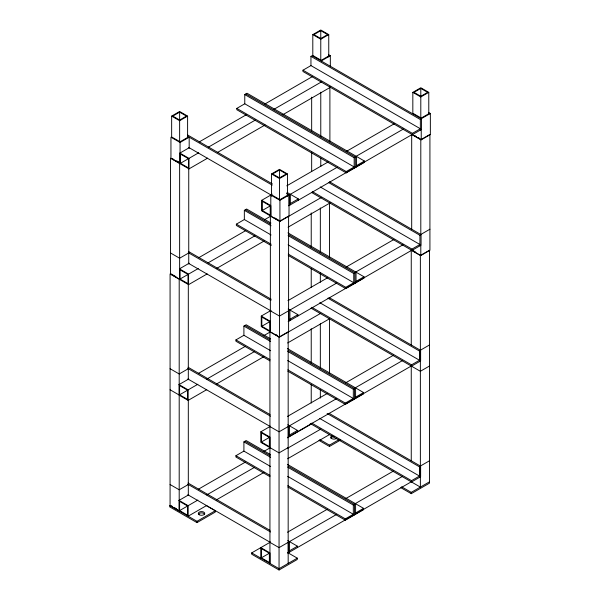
<?xml version="1.0" encoding="UTF-8"?>
<svg xmlns="http://www.w3.org/2000/svg" width="600" height="600" viewBox="0 0 600 600"><rect width="100%" height="100%" fill="white"/><g stroke="black" fill="none" stroke-linecap="round" stroke-linejoin="round"><path stroke-width="0.9" d="M179.025 510.93L179.025 500.408L188.73 494.805M188.73 378.998L179.025 384.6L179.025 395.13L188.145 400.395L206.745 389.655M189.165 263.243L179.46 268.845L179.46 279.375L188.572 284.64L207.18 273.9M179.595 510.607L179.595 501.39L187.575 505.995L187.575 515.213L179.595 510.607L197.85 500.07M179.595 394.8L179.595 385.59L187.575 390.195L187.575 399.405L179.595 394.8L197.85 384.263M189.6 147.495L179.895 153.097L179.895 163.62L189.007 168.885L207.615 158.145M180.03 279.045L180.03 269.835L188.002 274.44L188.002 283.65L180.03 279.045L188.115 274.38M180.465 163.297L180.465 154.08L188.438 158.685L188.438 167.903L180.465 163.297L188.55 158.625M188.145 400.395L188.145 389.865L179.025 384.6M188.572 284.64L188.572 274.11L198.285 268.507M189.007 168.885L189.007 158.363L198.712 152.752M260.82 558.158L260.82 547.627L269.933 552.893L269.933 563.423L269.933 331.808L279.053 337.072L288.173 331.808L288.173 563.423M270.525 426.217L260.82 431.82L260.82 442.35L279.053 452.88L288.173 447.615M270.96 310.47L261.255 316.072L261.255 326.595L279.487 337.125L320.782 313.282M261.39 557.827L261.39 548.618L269.362 553.222L269.362 562.433L261.39 557.827L269.475 553.155M261.39 442.02L261.39 432.81L269.362 437.415L269.362 446.625L261.39 442.02L269.475 437.355M272.325 194.175L261.683 200.317L261.683 210.847L279.923 221.37L321.218 197.535M261.825 326.272L261.825 317.055L269.798 321.66L269.798 330.877L261.825 326.272L269.91 321.6M262.252 210.517L262.252 201.308L270.233 205.913L270.233 215.123L262.252 210.517L270.345 205.845M269.933 447.615L269.933 437.085L260.82 431.82M263.947 335.572L270.42 331.837L270.368 321.337L261.255 316.072M264.382 219.817L270.855 216.083L270.803 205.583L261.683 200.317M411.255 344.97L411.255 250.222L420.368 255.487L420.368 487.095L310.215 423.495M400.793 487.635L411.255 493.673L429.487 483.15L429.487 250.222M171.653 137.46L171.653 116.1L179.632 111.488L187.605 116.1L187.605 137.46M312.803 55.972L312.803 34.605L320.775 30L328.755 34.605L328.755 56.903M179.632 112.148L172.792 116.1L179.632 120.045L186.465 116.1L179.632 112.148L179.632 120.51M320.775 30.66L313.935 34.605L320.775 38.55L327.615 34.605L320.775 30.66L320.775 39.015M171.653 116.1L179.632 120.705L187.605 116.1M312.803 34.605L320.775 39.21L328.755 34.605M244.77 103.792L244.77 94.582L247.05 93.262L364.44 161.04L364.44 162.352L346.2 172.882L236.798 109.718L236.798 108.398L244.77 103.792L354.18 166.958L346.2 171.562L236.798 108.398M412.38 133.358L420.36 128.752L310.95 65.588L310.95 56.37L312.09 55.718L421.5 118.882L421.5 129.405L412.38 134.67L412.38 133.358L302.978 70.192L302.978 71.505L421.237 139.785L430.357 134.52L430.357 113.468L428.835 112.59M302.978 70.192L310.95 65.588M188.04 137.205L180.06 141.81L172.087 137.205M329.19 55.718L321.21 60.323L313.23 55.718M180.06 142.47L180.06 163.523L170.947 158.257L170.947 137.205L180.06 142.47L189.18 137.205L189.18 148.192M321.21 60.975L330.33 55.718L330.33 66.698M199.305 141.885L246.21 114.802M264.817 104.062L312.532 76.515M208.417 147.15L255.33 120.067M273.93 109.328L321.653 81.78M217.32 152.542L265.035 124.995M282.832 114.72L330.548 87.172M271.507 196.237L271.507 173.947L279.487 169.343L287.46 173.947L287.46 196.237M412.83 113.722L412.83 92.355L420.803 87.75L428.783 92.355L428.783 114.653M279.487 169.995L272.647 173.947L279.487 177.892L286.327 173.947L279.487 169.995L279.487 178.358M420.803 88.41L413.963 92.355L420.803 96.308L427.643 92.355L420.803 88.41L420.803 95.843M271.507 173.947L279.487 178.553L287.46 173.947M412.83 92.355L420.803 96.96L428.783 92.355M271.087 234.983L244.343 219.548L244.343 210.33L246.623 209.017L270.93 223.058M286.755 185.843L328.005 162.03M346.605 151.29L394.327 123.735M271.207 245.587L236.362 225.465L236.362 224.153L244.343 219.548M287.895 195.053L279.923 199.657L272.737 195.517M429.217 113.468L421.237 118.073L413.257 113.468M188.745 252.96L179.632 258.218L170.512 252.96M270.803 216.112L270.803 195.053L279.923 200.317L289.035 195.053L289.035 216.112M286.778 193.553L289.207 194.955L337.125 167.295M355.725 156.555L403.447 129M421.237 118.725L430.357 113.468M244.77 94.582L354.18 157.748L356.46 156.428L356.46 166.958M310.95 56.37L420.36 119.535L421.5 118.882M290.347 203.513L298.327 198.9L298.327 200.22M356.46 165.645L364.44 161.04M198.87 257.64L245.782 230.558M288.593 205.837L412.342 134.392M270.368 331.86L270.368 216.06L279.487 221.317L287.843 216.495M411.69 229.215L411.69 134.468L420.803 139.733L429.165 134.903M207.99 262.905L254.895 235.822M216.885 268.298L264.6 240.743M288.06 227.205L330.112 202.92M270.653 350.737L243.907 335.295L243.907 326.085L246.188 324.772L270.495 338.805M287.94 300.66L327.57 277.778M346.178 267.038L393.893 239.49M269.97 360.87L235.928 341.22L235.928 339.9L243.907 335.295M188.31 368.707L179.197 373.972L170.078 368.707M288.6 310.808L279.487 316.072L270.368 310.808M336.69 283.043L288.772 310.71L288.772 321.233M355.29 272.303L403.013 244.755M429.923 229.215L420.803 234.48L420.803 139.733M288.105 235.597L353.745 273.502L356.025 272.183L356.025 282.712M328.35 182.415L419.925 235.29L421.065 234.63L421.065 245.16L411.952 250.425L411.952 249.105L312.27 191.558M289.913 319.26L297.892 314.655L297.892 315.975M288.233 254.1L345.772 287.317L353.745 282.712L288.105 244.815M356.025 281.392L364.005 276.788L364.005 278.108L345.772 288.63L288.233 255.413M411.952 249.105L419.925 244.5L320.243 186.953M198.435 373.395L245.347 346.312M288.165 321.593L412.717 249.675M420.368 255.487L428.73 250.657M206.745 379.125L254.46 351.577M311.46 192.405L420.803 255.54L429.923 250.275L429.923 134.468M216.45 384.045L264.165 356.498M287.625 342.96L329.678 318.675M287.505 416.415L327.142 393.533M345.743 382.793L393.457 355.245M270.653 466.545L243.907 451.103L243.907 441.893L246.188 440.572L270.495 454.612M269.97 476.678L235.928 457.028L235.928 455.707L243.907 451.103M288.173 426.562L279.053 431.82L269.933 426.562M336.255 398.798L288.337 426.457L288.337 436.987M354.855 388.058L402.577 360.51M420.368 350.235L429.487 344.97M188.31 484.515L179.197 489.78L170.078 484.515M287.67 351.353L353.317 389.25L355.59 387.938L355.59 398.46M327.915 298.17L419.49 351.045L420.63 350.385L420.63 360.915L411.518 366.18L411.518 364.86L311.835 307.312M289.478 435.015L297.457 430.41L297.457 431.722M287.798 369.847L345.337 403.072L353.317 398.46L287.67 360.562M355.59 397.147L363.57 392.543L363.57 393.855L345.337 404.385L287.798 371.168M411.518 364.86L419.49 360.255L319.808 302.707M287.73 437.34L352.433 399.982M354.053 399.053L411.472 365.895M198.435 489.202L245.347 462.112M263.947 451.373L270.42 447.638M287.4 437.835L311.67 423.825M429.487 366.022L420.368 371.288L311.025 308.16M206.745 494.933L254.46 467.377M287.625 448.237L320.782 429.09M206.745 505.455L188.145 516.195L188.145 505.673L179.025 500.408M216.45 499.853L264.165 472.305M287.625 458.76L329.678 434.482M196.995 521.31L215.235 510.78L215.235 512.1L196.995 522.623L169.642 506.835L169.642 505.515L196.995 521.31L196.995 522.623M319.808 439.56L329.46 445.132L338.978 439.643M319.005 440.415L329.46 446.452L340.56 440.048M287.632 552.585L297.285 558.158L297.285 559.47L279.053 570L251.7 554.205L251.7 552.893L270.525 542.025M287.505 532.222L327.142 509.34M345.743 498.6L393.457 471.045M288.173 542.362L279.053 547.627L269.933 542.362M336.255 514.605L288.337 542.265L288.337 552.795M354.855 503.865L402.577 476.31M420.368 466.043L429.487 460.778M287.67 467.16L353.317 505.058L355.59 503.745L355.59 514.268M327.105 413.513L419.49 466.853L420.63 466.192L420.63 476.715L411.518 481.98L411.518 480.668L311.835 423.112M289.478 550.822L297.457 546.217L297.457 547.53M287.798 485.655L345.337 518.873L353.317 514.268L287.67 476.37M355.59 512.955L363.57 508.35L363.57 509.662L345.337 520.192L287.798 486.967M411.518 480.668L419.49 476.062L319.808 418.507M287.73 553.148L352.433 515.79M354.053 514.86L411.472 481.702M297.285 558.158L279.053 568.688L251.7 552.893M401.603 486.787L411.255 492.36L429.487 481.83M328.808 54.84L330.33 55.718M414.42 135.39L416.018 136.312M418.41 137.692L420.007 138.615M245.91 93.922L355.32 157.087L355.32 167.618M329.49 181.762L421.065 234.63M413.19 250.68L415.582 252.06M187.425 134.873L272.392 183.93M286.98 192.353L298.327 198.9M187.657 136.328L272.19 185.13M286.755 193.74L289.035 195.053M188.715 147.465L271.38 195.188M179.895 153.097L189.007 158.363M176.873 161.025L178.47 161.947M172.447 158.67L174.045 159.593M176.438 160.972L178.83 162.352M274.702 217.897L278.685 220.2M287.947 232.882L364.005 276.788M245.483 209.678L270.6 224.183M288.435 234.472L354.885 272.843L354.885 283.373M244.343 210.33L271.087 225.772M236.362 224.153L271.207 244.267M329.055 297.51L420.63 350.385M188.483 251.49L271.275 299.288M288.165 309.038L297.892 314.655M188.28 252.69L270.945 300.413M188.28 263.22L270.945 310.942M179.46 268.845L188.572 274.11M171.218 273.96L176.002 276.72M275.865 334.575L277.455 335.49M287.392 348.562L363.57 392.543M245.048 325.425L270.173 339.93M288 350.228L354.45 388.597L354.45 399.12M243.907 326.085L270.653 341.528M235.928 339.9L269.97 359.558M329.055 413.317L420.63 466.192M188.047 367.245L270.03 414.57M287.73 424.793L297.457 430.41M187.845 368.445L270.51 416.168M187.845 378.968L270.51 426.697M170.078 389.768L179.197 395.033L179.197 500.768M287.392 464.362L363.57 508.35M245.048 441.232L270.173 455.737M288 466.035L354.45 504.397L354.45 514.928M243.907 441.893L270.653 457.335M235.928 455.707L269.97 475.357M188.047 483.045L270.03 530.377M287.73 540.6L297.457 546.217M187.845 484.245L270.51 531.975M187.845 494.775L270.51 542.498M206.385 505.673L215.235 510.78M170.782 505.515L172.38 506.438M174.773 507.817L176.37 508.74M179.197 510.832L170.078 505.567L170.078 273.96L179.197 279.225L179.197 384.96M421.237 129.712L421.237 139.785M420.803 96.96L420.803 118.328M420.803 245.468L420.803 255.54M420.36 119.535L420.36 130.065M419.925 235.29L419.925 245.82M419.49 351.045L419.49 361.567M419.49 466.853L419.49 477.375M411.255 366.022L411.255 460.778M411.255 492.36L411.255 493.673M354.18 157.748L354.18 168.278M353.745 273.502L353.745 284.025M353.317 389.25L353.317 399.78M353.317 505.058L353.317 515.588M346.2 171.562L346.2 172.882M345.772 287.317L345.772 288.63M345.337 403.072L345.337 404.385M345.337 518.873L345.337 520.192M329.895 86.933L329.895 141.743M329.46 202.688L329.46 257.498M329.46 318.495L329.46 373.298M329.46 445.132L329.46 446.452M320.775 39.21L320.775 60.578M320.775 92.198L320.775 136.785M320.775 158.153L320.775 166.515M320.34 207.952L320.34 252.54M320.34 272.978L320.34 282.263M320.34 323.76L320.34 368.347M320.34 389.707L320.34 398.07M311.663 97.155L311.663 131.52M311.663 151.958L311.663 171.465M311.228 212.903L311.228 247.275M311.228 268.642L311.228 287.22M311.228 328.71L311.228 363.082M311.228 384.45L311.228 403.028M290.347 194.295L290.347 204.825M289.913 310.05L289.913 320.58M289.478 425.805L289.478 436.327M289.478 541.605L289.478 552.135M289.207 194.955L289.207 205.485M288.6 216.06L288.6 331.86M279.923 200.317L279.923 221.37M279.487 178.553L279.487 199.92M279.487 221.317L279.487 337.125M279.053 337.072L279.053 570M188.745 168.428L188.745 263.94M188.31 284.175L188.31 379.695M188.31 399.982L188.31 495.502M179.632 120.705L179.632 142.065M198.405 514.268A3.225 1.86 0 0 1 201.517 512.888A3.225 1.86 0 0 1 204.63 514.268M336.772 438.188A3.225 1.86 0 0 1 331.702 438.57A3.225 1.86 0 0 1 332.37 435.645M330.862 438.09A3.225 1.86 0 0 1 333.983 436.71M179.632 163.47L170.512 158.205L170.512 274.013L179.632 279.278L179.632 163.47M199.237 514.748A3.225 1.86 0 0 0 204.63 513.915A3.225 1.86 0 0 0 200.685 511.635A3.225 1.86 0 0 0 199.237 514.748"/></g></svg>
